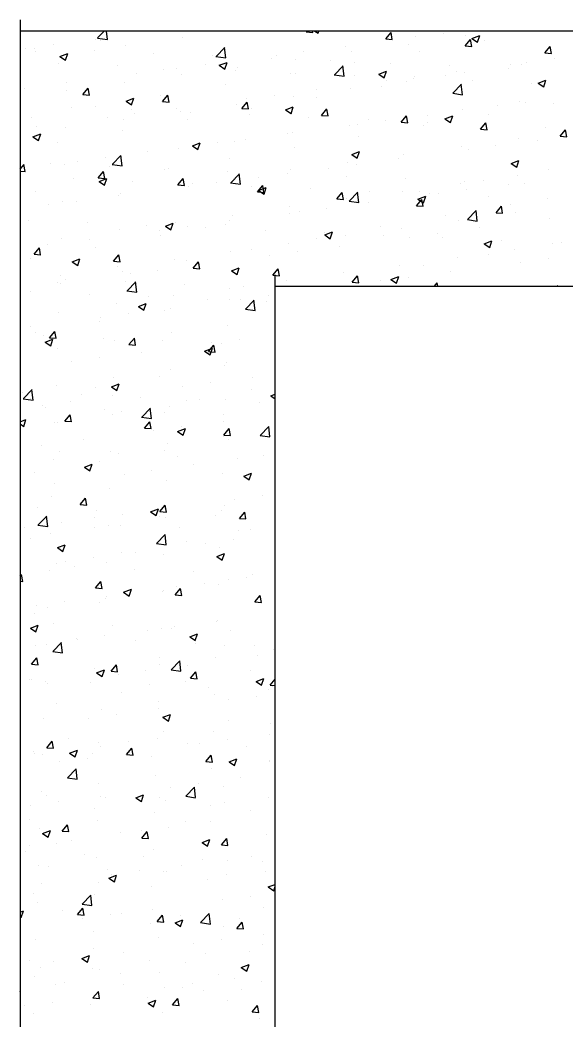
# Model space of a CAD drawing. Header units: millimetres. Extents: x 331487 to 517269, y 198509 to 399936.
# Drawn here: x 414920 to 415413, y 384017 to 384919 of the extents above; entities that cross this region are included whole.
import ezdxf

# ---------------------------------------------------------------- set-up
doc = ezdxf.new("R2010")
doc.units = ezdxf.units.MM
doc.header["$MEASUREMENT"] = 0
doc.layers.add('9th_Column', color=2, linetype='Continuous', lineweight=25)
doc.layers.add('COLUMN', color=6, linetype='Continuous')

msp = doc.modelspace()

# ---------------------------------------------------------------- linework, layer by layer
at = {"layer": '9th_Column'}
for p, q in [((414920.13, 384919.03), (414920.13, 381939.03)), ((419950.13, 384909.03), (414920.13, 384909.03)), ((415150.13, 382169.03), (415150.13, 384689.03)), ((415150.13, 384679.03), (419650.13, 384679.03))]:
    msp.add_line(p, q, dxfattribs=at)
at = {"layer": 'COLUMN', "color": 2, "linetype": 'Continuous'}
for p, q in [((414990.11, 384902.8), (414996.09, 384909.03)), ((414998.92, 384901.33), (414998.02, 384909.03)), ((415178.06, 384908.22), (415178.73, 384909.03)), ((415178.06, 384908.22), (415184.04, 384907.7)), ((415184.03, 384907.69), (415183.79, 384909.03)), ((415185.89, 384909.03), (415188.82, 384907.05)), ((415188.81, 384907.05), (415189.48, 384909.03)), ((414988.05, 384901.76), (414988.05, 384901.76)), ((414990.02, 384902.71), (414998.92, 384901.33)), ((414992.72, 384900.54), (414992.72, 384900.54)), ((415066.82, 384903.14), (415066.82, 384903.14)), ((415249.78, 384901.95), (415254.61, 384907.69)), ((415249.78, 384901.95), (415255.76, 384901.43)), ((415255.76, 384901.42), (415254.6, 384907.69)), ((415277.02, 384903.82), (415277.02, 384903.82)), ((415302.05, 384907.12), (415302.05, 384907.12)), ((415321.51, 384895.67), (415326.33, 384901.42)), ((415321.85, 384904.69), (415321.85, 384904.69)), ((415327.48, 384895.14), (415326.33, 384901.41)), ((415327.56, 384902.4), (415334.56, 384905.08)), ((415327.56, 384902.4), (415332.53, 384899.04)), ((415332.53, 384899.04), (415334.55, 384905.08)), ((415338.51, 384900.94), (415338.51, 384900.94)), ((414925.14, 384893.48), (414925.14, 384893.48)), ((414933.46, 384893.59), (414933.46, 384893.59)), ((414934.4, 384890.53), (414934.4, 384890.53)), ((414950.17, 384896.77), (414950.17, 384896.77)), ((414986.84, 384891.34), (414986.84, 384891.34)), ((415015.48, 384896.1), (415015.48, 384896.1)), ((415096.84, 384886.25), (415104.63, 384894.37)), ((415105.64, 384884.78), (415104.54, 384894.27)), ((415175.99, 384890.52), (415175.99, 384890.52)), ((415213.86, 384895.51), (415213.86, 384895.51)), ((415219.4, 384890.79), (415219.4, 384890.79)), ((415269.91, 384897.19), (415269.91, 384897.19)), ((415280.19, 384890.93), (415280.19, 384890.93)), ((415321.51, 384895.67), (415327.49, 384895.15)), ((415393.24, 384889.4), (415398.06, 384895.14)), ((415399.21, 384888.87), (415398.05, 384895.14)), ((414956.11, 384886.16), (414963.11, 384888.85)), ((414956.11, 384886.16), (414961.08, 384882.81)), ((414961.08, 384882.8), (414963.11, 384888.85)), ((414963.54, 384888.6), (414963.54, 384888.6)), ((415040.23, 384889.08), (415040.23, 384889.08)), ((415093.61, 384886.83), (415093.61, 384886.83)), ((415096.75, 384886.15), (415105.64, 384884.77)), ((415146.99, 384884.57), (415146.99, 384884.57)), ((415150.96, 384887.23), (415150.96, 384887.23)), ((415168.05, 384883.75), (415168.05, 384883.75)), ((415200.37, 384882.32), (415200.37, 384882.32)), ((415393.24, 384889.4), (415399.21, 384888.87)), ((415401.81, 384884.27), (415401.81, 384884.27)), ((414954.55, 384880.16), (414954.55, 384880.16)), ((415007.93, 384877.9), (415007.93, 384877.9)), ((415049.93, 384873.93), (415049.93, 384873.93)), ((415061.31, 384875.65), (415061.31, 384875.65)), ((415087.8, 384878.91), (415087.8, 384878.91)), ((415099.82, 384878.15), (415106.82, 384880.84)), ((415099.82, 384878.15), (415104.8, 384874.8)), ((415104.79, 384874.8), (415106.82, 384880.84)), ((415114.69, 384873.39), (415114.69, 384873.39)), ((415116.11, 384876.25), (415116.11, 384876.25)), ((415203.56, 384869.7), (415211.35, 384877.81)), ((415212.36, 384868.22), (415211.26, 384877.72)), ((415221.87, 384880.92), (415221.87, 384880.92)), ((415243.54, 384870.14), (415250.54, 384872.83)), ((415248.51, 384866.79), (415250.53, 384872.83)), ((415253.76, 384880.06), (415253.76, 384880.06)), ((415307.14, 384877.8), (415307.14, 384877.8)), ((415313.62, 384872.66), (415313.62, 384872.66)), ((415360.52, 384875.55), (415360.52, 384875.55)), ((415362.47, 384878.98), (415362.47, 384878.98)), ((415371.97, 384878.44), (415371.97, 384878.44)), ((415376.77, 384880.98), (415376.77, 384880.98)), ((415024.89, 384870.63), (415024.89, 384870.63)), ((415065.6, 384869.85), (415065.6, 384869.85)), ((415163.55, 384870.91), (415163.55, 384870.91)), ((415168.08, 384871.14), (415168.08, 384871.14)), ((415203.47, 384869.6), (415212.37, 384868.22)), ((415221.46, 384868.88), (415221.46, 384868.88)), ((415243.54, 384870.14), (415248.51, 384866.79)), ((415250.71, 384864.38), (415250.71, 384864.38)), ((415268.69, 384863.9), (415268.69, 384863.9)), ((415274.84, 384866.63), (415274.84, 384866.63)), ((415275.75, 384867.68), (415275.75, 384867.68)), ((415304.15, 384868.97), (415304.15, 384868.97)), ((415320.63, 384871.4), (415320.63, 384871.4)), ((415328.22, 384864.37), (415328.22, 384864.37)), ((415387.25, 384862.14), (415394.25, 384864.82)), ((415392.22, 384858.78), (415394.25, 384864.82)), ((414923.87, 384857.33), (414923.87, 384857.33)), ((414961.74, 384862.32), (414961.74, 384862.32)), ((414962.32, 384855.31), (414962.32, 384855.31)), ((414976.76, 384851.83), (414981.58, 384857.57)), ((414982.73, 384851.3), (414981.57, 384857.57)), ((415014.26, 384862.81), (415014.26, 384862.81)), ((415105.23, 384860.9), (415105.23, 384860.9)), ((415187.56, 384856.07), (415187.56, 384856.07)), ((415218.18, 384857.5), (415218.18, 384857.5)), ((415245.83, 384858.96), (415245.83, 384858.96)), ((415310.28, 384853.14), (415318.07, 384861.26)), ((415319.09, 384851.67), (415317.98, 384861.17)), ((415381.61, 384862.12), (415381.61, 384862.12)), ((415387.25, 384862.14), (415392.22, 384858.78)), ((414976.76, 384851.83), (414982.73, 384851.31)), ((415015.8, 384845.9), (415022.8, 384848.59)), ((415015.8, 384845.9), (415020.77, 384842.54)), ((415020.77, 384842.54), (415022.8, 384848.59)), ((415046.91, 384850.89), (415046.91, 384850.89)), ((415048.48, 384845.55), (415053.3, 384851.3)), ((415048.48, 384845.55), (415054.46, 384845.03)), ((415054.46, 384845.02), (415053.3, 384851.29)), ((415120.21, 384839.28), (415125.03, 384845.02)), ((415124.65, 384847.79), (415124.65, 384847.79)), ((415126.18, 384838.75), (415125.02, 384845.02)), ((415149.68, 384851.08), (415149.68, 384851.08)), ((415166.84, 384850.46), (415166.84, 384850.46)), ((415187.51, 384848.95), (415187.51, 384848.95)), ((415310.2, 384853.05), (415319.09, 384851.67)), ((415370.76, 384845.15), (415370.76, 384845.15)), ((414966.95, 384840.51), (414966.95, 384840.51)), ((414988.59, 384840.88), (414988.59, 384840.88)), ((415020.33, 384838.25), (415020.33, 384838.25)), ((415061.49, 384839.47), (415061.49, 384839.47)), ((415064.39, 384836.56), (415064.39, 384836.56)), ((415073.71, 384836), (415073.71, 384836)), ((415114.9, 384842.96), (415114.9, 384842.96)), ((415120.21, 384839.28), (415126.18, 384838.76)), ((415129.19, 384838.94), (415129.19, 384838.94)), ((415159.51, 384837.89), (415166.52, 384840.58)), ((415159.51, 384837.89), (415164.49, 384834.54)), ((415164.48, 384834.53), (415166.51, 384840.58)), ((415191.93, 384833), (415196.75, 384838.75)), ((415197.91, 384832.47), (415196.75, 384838.74)), ((415319.41, 384838.11), (415319.41, 384838.11)), ((415350.47, 384841.54), (415350.47, 384841.54)), ((415375.5, 384844.83), (415375.5, 384844.83)), ((415400.66, 384843.99), (415400.66, 384843.99)), ((414930.28, 384830.87), (414930.28, 384830.87)), ((414998.59, 384831.19), (414998.59, 384831.19)), ((415013.04, 384829.52), (415013.04, 384829.52)), ((415023.62, 384834.49), (415023.62, 384834.49)), ((415070.87, 384828.93), (415070.87, 384828.93)), ((415127.1, 384833.74), (415127.1, 384833.74)), ((415180.48, 384831.48), (415180.48, 384831.48)), ((415191.93, 384833), (415197.91, 384832.48)), ((415233.86, 384829.23), (415233.86, 384829.23)), ((415249.44, 384828.24), (415249.44, 384828.24)), ((415263.66, 384826.73), (415268.48, 384832.47)), ((415267.47, 384830.61), (415267.47, 384830.61)), ((415269.63, 384826.2), (415268.48, 384832.47)), ((415287.24, 384826.97), (415287.24, 384826.97)), ((415287.31, 384833.22), (415287.31, 384833.22)), ((415303.23, 384829.88), (415310.23, 384832.57)), ((415303.23, 384829.88), (415308.2, 384826.53)), ((415308.2, 384826.53), (415310.22, 384832.57)), ((415342.34, 384833.98), (415342.34, 384833.98)), ((414935.43, 384822.88), (414935.43, 384822.88)), ((414961.1, 384822.02), (414961.1, 384822.02)), ((415012.56, 384818.92), (415012.56, 384818.92)), ((415216.96, 384824.21), (415216.96, 384824.21)), ((415224.4, 384824.94), (415224.4, 384824.94)), ((415263.66, 384826.73), (415269.64, 384826.21)), ((415284.02, 384823.97), (415284.02, 384823.97)), ((415335.39, 384820.45), (415340.21, 384826.2)), ((415335.39, 384820.45), (415341.36, 384819.93)), ((415341.36, 384819.92), (415340.2, 384826.19)), ((415340.63, 384824.72), (415340.63, 384824.72)), ((415394.01, 384822.46), (415394.01, 384822.46)), ((415407.11, 384814.18), (415411.93, 384819.92)), ((415413.09, 384813.65), (415411.93, 384819.92)), ((414931.78, 384813.65), (414938.78, 384816.33)), ((414931.78, 384813.65), (414936.75, 384810.29)), ((414936.75, 384810.29), (414938.78, 384816.33)), ((414954.24, 384808.91), (414954.24, 384808.91)), ((415113.68, 384809.67), (415113.68, 384809.67)), ((415123.38, 384811.64), (415123.38, 384811.64)), ((415161.25, 384816.63), (415161.25, 384816.63)), ((415165.62, 384817.17), (415165.62, 384817.17)), ((415225.7, 384813.96), (415225.7, 384813.96)), ((415369.54, 384811.86), (415369.54, 384811.86)), ((415387.07, 384810.38), (415387.07, 384810.38)), ((415407.11, 384814.18), (415413.09, 384813.66)), ((415035.19, 384800.03), (415035.19, 384800.03)), ((415063.17, 384803.27), (415063.17, 384803.27)), ((415075.49, 384805.64), (415082.49, 384808.33)), ((415075.49, 384805.64), (415080.47, 384802.28)), ((415080.46, 384802.28), (415082.49, 384808.32)), ((415098.34, 384808.34), (415098.34, 384808.34)), ((415167.38, 384803.94), (415167.38, 384803.94)), ((415219.2, 384797.63), (415226.21, 384800.32)), ((415224.17, 384794.27), (415226.2, 384800.32)), ((415318.2, 384804.82), (415318.2, 384804.82)), ((415324.16, 384802.1), (415324.16, 384802.1)), ((415349.19, 384805.39), (415349.19, 384805.39)), ((414972.28, 384791.75), (414972.28, 384791.75)), ((414997.31, 384795.04), (414997.31, 384795.04)), ((415003.37, 384788.84), (415011.16, 384796.95)), ((415012.17, 384787.36), (415011.07, 384796.86)), ((415011.83, 384796.23), (415011.83, 384796.23)), ((415109.07, 384793.93), (415109.07, 384793.93)), ((415215.75, 384790.92), (415215.75, 384790.92)), ((415219.2, 384797.63), (415224.18, 384794.27)), ((415261.01, 384793.78), (415261.01, 384793.78)), ((415266.26, 384797.32), (415266.26, 384797.32)), ((415362.92, 384789.62), (415369.92, 384792.31)), ((415367.89, 384786.26), (415369.91, 384792.31)), ((414920.13, 384784.35), (414923.73, 384788.63)), ((414920.13, 384782.78), (414924.88, 384782.36)), ((414924.88, 384782.36), (414923.72, 384788.62)), ((414947.48, 384789.41), (414947.48, 384789.41)), ((414959.89, 384788.73), (414959.89, 384788.73)), ((414990.63, 384776.61), (414995.45, 384782.36)), ((414996.6, 384776.08), (414995.45, 384782.35)), ((415000.86, 384787.15), (415000.86, 384787.15)), ((415003.28, 384788.74), (415012.17, 384787.36)), ((415050.75, 384783.92), (415050.75, 384783.92)), ((415054.24, 384784.9), (415054.24, 384784.9)), ((415107.62, 384782.64), (415107.62, 384782.64)), ((415164.4, 384783.88), (415164.4, 384783.88)), ((415198.1, 384785.5), (415198.1, 384785.5)), ((415223.13, 384788.8), (415223.13, 384788.8)), ((415362.92, 384789.62), (415367.89, 384786.26)), ((415396.53, 384784.32), (415396.53, 384784.32)), ((414968.56, 384775.97), (414968.56, 384775.97)), ((414990.63, 384776.61), (414996.61, 384776.09)), ((414991.47, 384773.38), (414998.47, 384776.07)), ((414991.47, 384773.38), (414996.44, 384770.03)), ((414992.43, 384773.91), (414992.43, 384773.91)), ((414996.44, 384770.03), (414998.47, 384776.07)), ((415021.94, 384773.72), (415021.94, 384773.72)), ((415062.36, 384770.34), (415067.18, 384776.08)), ((415068.33, 384769.8), (415067.17, 384776.07)), ((415110.09, 384772.28), (415117.88, 384780.4)), ((415112.47, 384776.38), (415112.47, 384776.38)), ((415118.9, 384770.81), (415117.79, 384780.31)), ((415134.94, 384777.19), (415134.94, 384777.19)), ((415161.01, 384780.38), (415161.01, 384780.38)), ((415214.39, 384778.13), (415214.39, 384778.13)), ((415267.77, 384775.87), (415267.77, 384775.87)), ((415321.15, 384773.62), (415321.15, 384773.62)), ((415338.21, 384774.31), (415338.21, 384774.31)), ((415368.32, 384778.57), (415368.32, 384778.57)), ((414934.11, 384763.9), (414934.11, 384763.9)), ((415061.95, 384769.98), (415061.95, 384769.98)), ((415062.36, 384770.34), (415068.33, 384769.81)), ((415072.04, 384768.9), (415072.04, 384768.9)), ((415075.33, 384771.46), (415075.33, 384771.46)), ((415097.07, 384772.2), (415097.07, 384772.2)), ((415110.01, 384772.19), (415118.9, 384770.81)), ((415128.71, 384769.21), (415128.71, 384769.21)), ((415134.08, 384764.06), (415138.9, 384769.81)), ((415134.08, 384764.06), (415140.06, 384763.54)), ((415135.18, 384765.38), (415142.18, 384768.06)), ((415135.18, 384765.38), (415140.16, 384762.02)), ((415140.06, 384763.53), (415138.9, 384769.8)), ((415140.15, 384762.02), (415142.18, 384768.06)), ((415182.09, 384766.95), (415182.09, 384766.95)), ((415216.82, 384755.73), (415224.61, 384763.85)), ((415235.47, 384764.7), (415235.47, 384764.7)), ((415265.04, 384764.03), (415265.04, 384764.03)), ((415279.89, 384764.3), (415279.89, 384764.3)), ((415316.98, 384771.53), (415316.98, 384771.53)), ((415322.89, 384765.95), (415322.89, 384765.95)), ((415360.76, 384770.94), (415360.76, 384770.94)), ((415374.53, 384771.36), (415374.53, 384771.36)), ((414958.67, 384755.44), (414958.67, 384755.44)), ((414971.01, 384755.6), (414971.01, 384755.6)), ((415008.88, 384760.59), (415008.88, 384760.59)), ((415010.61, 384762.94), (415010.61, 384762.94)), ((415205.81, 384757.78), (415210.63, 384763.53)), ((415205.81, 384757.78), (415211.79, 384757.26)), ((415211.78, 384757.25), (415210.63, 384763.52)), ((415214.53, 384757.63), (415214.53, 384757.63)), ((415216.73, 384755.64), (415225.62, 384754.26)), ((415225.62, 384754.26), (415224.52, 384763.76)), ((415277.53, 384751.51), (415282.36, 384757.25)), ((415278.89, 384757.37), (415285.9, 384760.05)), ((415278.9, 384757.37), (415283.87, 384754.01)), ((415283.51, 384750.98), (415282.35, 384757.25)), ((415283.86, 384754.01), (415285.89, 384760.05)), ((415288.85, 384762.44), (415288.85, 384762.44)), ((415297.85, 384762.66), (415297.85, 384762.66)), ((415342.24, 384760.19), (415342.24, 384760.19)), ((415395.62, 384757.93), (415395.62, 384757.93)), ((414945.97, 384752.31), (414945.97, 384752.31)), ((415163.19, 384750.59), (415163.19, 384750.59)), ((415171.79, 384746.06), (415171.79, 384746.06)), ((415196.82, 384749.35), (415196.82, 384749.35)), ((415221.57, 384754.29), (415221.57, 384754.29)), ((415234.7, 384754.34), (415234.7, 384754.34)), ((415277.53, 384751.51), (415283.51, 384750.99)), ((415323.54, 384739.18), (415331.33, 384747.3)), ((415332.35, 384737.71), (415331.24, 384747.21)), ((415349.26, 384745.23), (415354.08, 384750.98)), ((415355.23, 384744.7), (415354.08, 384750.97)), ((415362.17, 384752.35), (415362.17, 384752.35)), ((414927.58, 384738.58), (414927.58, 384738.58)), ((415108.64, 384737.74), (415108.64, 384737.74)), ((415111.25, 384743.09), (415111.25, 384743.09)), ((415163.25, 384744.28), (415163.25, 384744.28)), ((415303.85, 384742.34), (415303.85, 384742.34)), ((415315.77, 384738.24), (415315.77, 384738.24)), ((415323.45, 384739.09), (415332.35, 384737.71)), ((415349.26, 384745.23), (415355.24, 384744.71)), ((415367.11, 384745.28), (415367.11, 384745.28)), ((415397.61, 384739.81), (415397.61, 384739.81)), ((414980.96, 384736.32), (414980.96, 384736.32)), ((415009.4, 384729.65), (415009.4, 384729.65)), ((415034.35, 384734.06), (415034.35, 384734.06)), ((415045.73, 384729.46), (415045.73, 384729.46)), ((415051.16, 384733.12), (415058.16, 384735.81)), ((415051.16, 384733.12), (415056.13, 384729.77)), ((415056.13, 384729.77), (415058.16, 384735.81)), ((415060.74, 384736.69), (415060.74, 384736.69)), ((415070.76, 384732.76), (415070.76, 384732.76)), ((415087.73, 384731.81), (415087.73, 384731.81)), ((415104.94, 384734.27), (415104.94, 384734.27)), ((415141.11, 384729.55), (415141.11, 384729.55)), ((415194.87, 384725.11), (415201.87, 384727.8)), ((415199.84, 384721.76), (415201.87, 384727.8)), ((415245.54, 384732.33), (415245.54, 384732.33)), ((415263.83, 384730.74), (415263.83, 384730.74)), ((415334.45, 384731.5), (415334.45, 384731.5)), ((414957.46, 384722.15), (414957.46, 384722.15)), ((414982.57, 384721.15), (414982.57, 384721.15)), ((415046.62, 384724.26), (415046.62, 384724.26)), ((415187.22, 384722.32), (415187.22, 384722.32)), ((415194.49, 384727.3), (415194.49, 384727.3)), ((415194.87, 384725.11), (415199.85, 384721.76)), ((415213.32, 384724.34), (415213.32, 384724.34)), ((415247.87, 384725.04), (415247.87, 384725.04)), ((415271.55, 384723.21), (415271.55, 384723.21)), ((415296.58, 384726.51), (415296.58, 384726.51)), ((415301.26, 384722.79), (415301.26, 384722.79)), ((415338.59, 384717.11), (415345.59, 384719.79)), ((415343.55, 384713.75), (415345.58, 384719.79)), ((415354.64, 384720.53), (415354.64, 384720.53)), ((414932.78, 384707.67), (414937.6, 384713.41)), ((414938.75, 384707.14), (414937.6, 384713.4)), ((414944.7, 384716.16), (414944.7, 384716.16)), ((414988.3, 384714.25), (414988.3, 384714.25)), ((415110.03, 384709.8), (415110.03, 384709.8)), ((415128.9, 384712.31), (415128.9, 384712.31)), ((415161.97, 384717.3), (415161.97, 384717.3)), ((415170.52, 384709.91), (415170.52, 384709.91)), ((415208.39, 384714.9), (415208.39, 384714.9)), ((415338.59, 384717.11), (415343.56, 384713.75)), ((415365.89, 384711.99), (415365.89, 384711.99)), ((415400.36, 384717.36), (415400.36, 384717.36)), ((415408.02, 384718.28), (415408.02, 384718.28)), ((414929.98, 384704.24), (414929.98, 384704.24)), ((414932.78, 384707.67), (414938.76, 384707.14)), ((414967.14, 384700.87), (414974.14, 384703.56)), ((414967.14, 384700.87), (414972.11, 384697.51)), ((414972.11, 384697.51), (414974.13, 384703.56)), ((415004.51, 384701.39), (415009.33, 384707.14)), ((415004.51, 384701.39), (415010.48, 384700.87)), ((415010.48, 384700.86), (415009.32, 384707.13)), ((415059.52, 384703.4), (415059.52, 384703.4)), ((415070.58, 384702.3), (415070.58, 384702.3)), ((415076.23, 384695.12), (415081.05, 384700.86)), ((415082.21, 384694.59), (415081.05, 384700.85)), ((415145.48, 384706.62), (415145.48, 384706.62)), ((415314.55, 384704.95), (415314.55, 384704.95)), ((415342.04, 384707.35), (415342.04, 384707.35)), ((415396.34, 384703.67), (415396.34, 384703.67)), ((415008.18, 384696.36), (415008.18, 384696.36)), ((415012.26, 384692.29), (415012.26, 384692.29)), ((415044.46, 384693.32), (415044.46, 384693.32)), ((415076.23, 384695.12), (415082.21, 384694.59)), ((415082.33, 384698.3), (415082.33, 384698.3)), ((415110.85, 384692.86), (415117.85, 384695.55)), ((415110.85, 384692.86), (415115.82, 384689.51)), ((415115.82, 384689.5), (415117.85, 384695.55)), ((415147.96, 384688.84), (415152.78, 384694.59)), ((415153.93, 384688.31), (415152.78, 384694.58)), ((415262.61, 384697.45), (415262.61, 384697.45)), ((415283.73, 384697.34), (415283.73, 384697.34)), ((415308.15, 384692.05), (415308.15, 384692.05)), ((415371.3, 384700.37), (415371.3, 384700.37)), ((414956.24, 384688.86), (414956.24, 384688.86)), ((414961.49, 384685.22), (414961.49, 384685.22)), ((415014.87, 384682.97), (415014.87, 384682.97)), ((415016.63, 384674.87), (415024.42, 384682.99)), ((415019.42, 384690.02), (415019.42, 384690.02)), ((415025.43, 384673.4), (415024.33, 384682.9)), ((415147.96, 384688.84), (415153.93, 384688.32)), ((415160.76, 384684.01), (415160.76, 384684.01)), ((415212.1, 384691.05), (415212.1, 384691.05)), ((415219.68, 384682.57), (415224.5, 384688.31)), ((415225.66, 384682.04), (415224.5, 384688.3)), ((415225.41, 384687.33), (415225.41, 384687.33)), ((415245.24, 384683.77), (415245.24, 384683.77)), ((415254.56, 384684.85), (415261.57, 384687.54)), ((415254.56, 384684.85), (415259.54, 384681.5)), ((415259.53, 384681.5), (415261.56, 384687.54)), ((415270.27, 384687.07), (415270.27, 384687.07)), ((414929.19, 384674.04), (414929.19, 384674.04)), ((414953.94, 384682.28), (414953.94, 384682.28)), ((414956.27, 384681.71), (414956.27, 384681.71)), ((415016.54, 384674.78), (415025.43, 384673.4)), ((415068.25, 384680.71), (415068.25, 384680.71)), ((415108.82, 384676.51), (415108.82, 384676.51)), ((415121.64, 384678.45), (415121.64, 384678.45)), ((415219.68, 384682.57), (415225.66, 384682.04)), ((415293.71, 384679.03), (415296.23, 384682.04)), ((415296.78, 384679.03), (415296.23, 384682.03)), ((415403.97, 384679.03), (415405.28, 384679.53)), ((415405.1, 384679.03), (415405.27, 384679.53)), ((414982.57, 384671.79), (414982.57, 384671.79)), ((415035.96, 384669.53), (415035.96, 384669.53)), ((415058.31, 384670.11), (415058.31, 384670.11)), ((415089.34, 384667.28), (415089.34, 384667.28)), ((415108.77, 384667.3), (415108.77, 384667.3)), ((415119.18, 384667.18), (415119.18, 384667.18)), ((415123.35, 384658.32), (415131.14, 384666.44)), ((415132.16, 384656.85), (415131.05, 384666.35)), ((415142.72, 384665.02), (415142.72, 384665.02)), ((415144.21, 384670.47), (415144.21, 384670.47)), ((414955.02, 384655.57), (414955.02, 384655.57)), ((415006.96, 384663.07), (415006.96, 384663.07)), ((415026.83, 384660.61), (415033.83, 384663.3)), ((415026.83, 384660.61), (415031.8, 384657.25)), ((415031.8, 384657.25), (415033.83, 384663.29)), ((415050.45, 384657.29), (415050.45, 384657.29)), ((415056.02, 384658.86), (415056.02, 384658.86)), ((415123.26, 384658.23), (415132.16, 384656.85)), ((414992.13, 384647.28), (414992.13, 384647.28)), ((414993.11, 384650.58), (414993.11, 384650.58)), ((415018.15, 384653.88), (415018.15, 384653.88)), ((414929.96, 384642.27), (414929.96, 384642.27)), ((414946.65, 384632.45), (414951.48, 384638.19)), ((414952.63, 384631.92), (414951.47, 384638.18)), ((415107.6, 384643.22), (415107.6, 384643.22)), ((414933.81, 384637.27), (414933.81, 384637.27)), ((414941.59, 384634.39), (414941.59, 384634.39)), ((414942.81, 384628.35), (414949.81, 384631.04)), ((414946.65, 384632.45), (414952.63, 384631.92)), ((414947.78, 384625), (414949.8, 384631.04)), ((414994.98, 384632.13), (414994.98, 384632.13)), ((415005.75, 384629.78), (415005.75, 384629.78)), ((415018.38, 384626.17), (415023.2, 384631.92)), ((415024.35, 384625.64), (415023.2, 384631.91)), ((415048.36, 384629.88), (415048.36, 384629.88)), ((415057.09, 384636.82), (415057.09, 384636.82)), ((415117.9, 384631.03), (415117.9, 384631.03)), ((414942.81, 384628.35), (414947.78, 384625)), ((414953.81, 384622.28), (414953.81, 384622.28)), ((415018.38, 384626.17), (415024.36, 384625.65)), ((415086.52, 384620.35), (415093.52, 384623.03)), ((415086.52, 384620.35), (415091.49, 384616.99)), ((415090.11, 384619.9), (415094.93, 384625.64)), ((415090.11, 384619.9), (415096.08, 384619.37)), ((415091.49, 384616.99), (415093.52, 384623.03)), ((415092.87, 384627.74), (415092.87, 384627.74)), ((415096.08, 384619.37), (415094.92, 384625.63)), ((415101.74, 384627.62), (415101.74, 384627.62)), ((414966.81, 384611.14), (414966.81, 384611.14)), ((414991.84, 384614.43), (414991.84, 384614.43)), ((415029.72, 384619.42), (415029.72, 384619.42)), ((415055.87, 384603.53), (415055.87, 384603.53)), ((415104.64, 384607.64), (415104.64, 384607.64)), ((415106.39, 384609.93), (415106.39, 384609.93)), ((415004.53, 384596.49), (415004.53, 384596.49)), ((415046.32, 384597.63), (415046.32, 384597.63)), ((415129.47, 384596.58), (415129.47, 384596.58)), ((414923.16, 384577.46), (414930.95, 384585.58)), ((414931.97, 384575.99), (414930.86, 384585.49)), ((414952.59, 384588.99), (414952.59, 384588.99)), ((414988, 384587.62), (414988, 384587.62)), ((415002.5, 384588.09), (415009.5, 384590.78)), ((415002.5, 384588.09), (415007.47, 384584.74)), ((415007.47, 384584.74), (415009.49, 384590.78)), ((415066.56, 384588.29), (415066.56, 384588.29)), ((415091.6, 384591.59), (415091.6, 384591.59)), ((415128.6, 384585.68), (415128.6, 384585.68)), ((414922.12, 384583.29), (414922.12, 384583.29)), ((414923.07, 384577.37), (414931.97, 384575.99)), ((414929.69, 384577.61), (414929.69, 384577.61)), ((414965.53, 384574.99), (414965.53, 384574.99)), ((414975.5, 384581.03), (414975.5, 384581.03)), ((415003.41, 384579.98), (415003.41, 384579.98)), ((415028.89, 384578.78), (415028.89, 384578.78)), ((415070.28, 384575.67), (415070.28, 384575.67)), ((415082.27, 384576.52), (415082.27, 384576.52)), ((415105.17, 384576.65), (415105.17, 384576.65)), ((415146.21, 384580.08), (415150.13, 384581.59)), ((415146.21, 384580.08), (415150.13, 384577.44)), ((414940.5, 384571.7), (414940.5, 384571.7)), ((414943.21, 384569.86), (414943.21, 384569.86)), ((414996.59, 384567.6), (414996.59, 384567.6)), ((415011.97, 384565.66), (415011.97, 384565.66)), ((415029.89, 384560.91), (415037.67, 384569.03)), ((415038.69, 384559.44), (415037.58, 384568.93)), ((415049.97, 384565.35), (415049.97, 384565.35)), ((415054.66, 384570.24), (415054.66, 384570.24)), ((415135.65, 384574.27), (415135.65, 384574.27)), ((414920.13, 384556.48), (414925.48, 384558.53)), ((414923.44, 384552.48), (414925.47, 384558.53)), ((414960.53, 384557.23), (414965.35, 384562.97)), ((414960.53, 384557.23), (414966.51, 384556.71)), ((414966.5, 384556.7), (414965.35, 384562.97)), ((415003.32, 384563.2), (415003.32, 384563.2)), ((415029.8, 384560.81), (415038.69, 384559.44)), ((415032.26, 384550.95), (415037.08, 384556.7)), ((415038.23, 384550.42), (415037.07, 384556.69)), ((415103.16, 384557.14), (415103.16, 384557.14)), ((415103.35, 384563.09), (415103.35, 384563.09)), ((414920.13, 384554.72), (414923.45, 384552.48)), ((414951.38, 384555.71), (414951.38, 384555.71)), ((414953.65, 384555.65), (414953.65, 384555.65)), ((415032.26, 384550.95), (415038.23, 384550.43)), ((415040.26, 384548.85), (415040.26, 384548.85)), ((415062.19, 384547.83), (415069.19, 384550.52)), ((415062.19, 384547.83), (415067.16, 384544.48)), ((415065.29, 384552.15), (415065.29, 384552.15)), ((415067.16, 384544.47), (415069.18, 384550.52)), ((415103.98, 384544.68), (415108.8, 384550.42)), ((415109.96, 384544.15), (415108.8, 384550.42)), ((415136.61, 384544.36), (415144.4, 384552.47)), ((415145.41, 384542.89), (415144.31, 384552.38)), ((414977.1, 384540.54), (414977.1, 384540.54)), ((415103.95, 384543.36), (415103.95, 384543.36)), ((415103.98, 384544.68), (415109.96, 384544.15)), ((415108.48, 384540.68), (415108.48, 384540.68)), ((415136.52, 384544.26), (415145.41, 384542.88)), ((414939.23, 384535.55), (414939.23, 384535.55)), ((414955.61, 384530.2), (414955.61, 384530.2)), ((415002.1, 384529.91), (415002.1, 384529.91)), ((415050.16, 384530.67), (415050.16, 384530.67)), ((415053.44, 384536.95), (415053.44, 384536.95)), ((414950.16, 384522.42), (414950.16, 384522.42)), ((414991.84, 384520.65), (414991.84, 384520.65)), ((415008.99, 384527.95), (415008.99, 384527.95)), ((415062.37, 384525.69), (415062.37, 384525.69)), ((415115.75, 384523.44), (415115.75, 384523.44)), ((415140.01, 384526.01), (415140.01, 384526.01)), ((414978.17, 384515.58), (414985.17, 384518.27)), ((414978.17, 384515.58), (414983.14, 384512.22)), ((414983.13, 384512.22), (414985.16, 384518.26)), ((415038.98, 384512.71), (415038.98, 384512.71)), ((415076.86, 384517.69), (415076.86, 384517.69)), ((414933.52, 384510.64), (414933.52, 384510.64)), ((415013.95, 384509.41), (415013.95, 384509.41)), ((415052.23, 384503.66), (415052.23, 384503.66)), ((415102.74, 384510.07), (415102.74, 384510.07)), ((415121.88, 384507.57), (415128.88, 384510.26)), ((415121.88, 384507.57), (415126.85, 384504.21)), ((415126.85, 384504.21), (415128.87, 384510.26)), ((414950.79, 384501.1), (414950.79, 384501.1)), ((415000.88, 384496.62), (415000.88, 384496.62)), ((414948.94, 384489.13), (414948.94, 384489.13)), ((414974.4, 384482.01), (414979.23, 384487.75)), ((414980.38, 384481.48), (414979.22, 384487.75)), ((415113.7, 384486.57), (415113.7, 384486.57)), ((415138.74, 384489.86), (415138.74, 384489.86)), ((414936.13, 384479.1), (414936.13, 384479.1)), ((414974.41, 384482.01), (414980.38, 384481.49)), ((414989.52, 384476.85), (414989.52, 384476.85)), ((415037.86, 384475.32), (415044.86, 384478)), ((415037.86, 384475.32), (415042.83, 384471.96)), ((415042.83, 384471.96), (415044.85, 384478)), ((415046.13, 384475.73), (415050.95, 384481.48)), ((415046.13, 384475.73), (415052.11, 384475.21)), ((415050.55, 384478.25), (415050.55, 384478.25)), ((415052.1, 384475.2), (415050.95, 384481.47)), ((415101.52, 384476.78), (415101.52, 384476.78)), ((415104.35, 384481.01), (415104.35, 384481.01)), ((415117.86, 384469.46), (415122.68, 384475.2)), ((415123.83, 384468.93), (415122.67, 384475.2)), ((414936.42, 384463.5), (414944.21, 384471.61)), ((414945.22, 384462.03), (414944.12, 384471.52)), ((414987.64, 384469.97), (414987.64, 384469.97)), ((415012.68, 384473.27), (415012.68, 384473.27)), ((415042.9, 384474.59), (415042.9, 384474.59)), ((415046.03, 384471), (415046.03, 384471)), ((415051.01, 384470.38), (415051.01, 384470.38)), ((415096.28, 384472.34), (415096.28, 384472.34)), ((415117.86, 384469.46), (415123.83, 384468.94)), ((415149.66, 384470.08), (415149.66, 384470.08)), ((414924.49, 384461.66), (414924.49, 384461.66)), ((414936.33, 384463.4), (414945.22, 384462.02)), ((414957.22, 384465.67), (414957.22, 384465.67)), ((414987.71, 384460.99), (414987.71, 384460.99)), ((414999.67, 384463.33), (414999.67, 384463.33)), ((415010.6, 384463.42), (415010.6, 384463.42)), ((415063.98, 384461.16), (415063.98, 384461.16)), ((415117.37, 384458.91), (415117.37, 384458.91)), ((415128.31, 384459.05), (415128.31, 384459.05)), ((414929.39, 384450.98), (414929.39, 384450.98)), ((414947.73, 384455.84), (414947.73, 384455.84)), ((415043.14, 384446.94), (415050.93, 384455.06)), ((415051.95, 384445.47), (415050.84, 384454.97)), ((415069.99, 384449.04), (415069.99, 384449.04)), ((415112.43, 384450.42), (415112.43, 384450.42)), ((414953.83, 384443.06), (414960.84, 384445.75)), ((414953.83, 384443.06), (414958.81, 384439.71)), ((414958.8, 384439.71), (414960.83, 384445.75)), ((415043.05, 384446.85), (415051.95, 384445.47)), ((415087.4, 384447.13), (415087.4, 384447.13)), ((415100.31, 384443.49), (415100.31, 384443.49)), ((414961.34, 384430.53), (414961.34, 384430.53)), ((414986.37, 384433.83), (414986.37, 384433.83)), ((414998.45, 384430.05), (414998.45, 384430.05)), ((415011.67, 384439.03), (415011.67, 384439.03)), ((415024.24, 384438.81), (415024.24, 384438.81)), ((415049.79, 384437.09), (415049.79, 384437.09)), ((415097.55, 384435.05), (415104.55, 384437.74)), ((415097.55, 384435.05), (415102.52, 384431.7)), ((415102.52, 384431.7), (415104.54, 384437.74)), ((415149.78, 384430.3), (415150.13, 384430.24)), ((415149.87, 384430.39), (415150.13, 384430.67)), ((414946.51, 384422.55), (414946.51, 384422.55)), ((414953.35, 384429.02), (414953.35, 384429.02)), ((414969.62, 384426.02), (414969.62, 384426.02)), ((415023, 384423.76), (415023, 384423.76)), ((415076.39, 384421.51), (415076.39, 384421.51)), ((414920.13, 384417.33), (414921.37, 384418.81)), ((414920.13, 384412.75), (414922.53, 384412.54)), ((414922.53, 384412.53), (414921.37, 384418.8)), ((414988.28, 384406.79), (414993.1, 384412.53)), ((414994.25, 384406.26), (414993.1, 384412.53)), ((415108.18, 384414.05), (415108.18, 384414.05)), ((415124, 384415.97), (415124, 384415.97)), ((415129.77, 384419.25), (415129.77, 384419.25)), ((414988.28, 384406.79), (414994.26, 384406.27)), ((415013.52, 384402.8), (415020.53, 384405.49)), ((415018.49, 384399.44), (415020.52, 384405.49)), ((415048.58, 384403.8), (415048.58, 384403.8)), ((415049.86, 384404.04), (415049.86, 384404.04)), ((415060.01, 384400.51), (415064.83, 384406.26)), ((415061.09, 384407.68), (415061.09, 384407.68)), ((415065.98, 384399.98), (415064.82, 384406.25)), ((415086.12, 384410.98), (415086.12, 384410.98)), ((415099.09, 384410.2), (415099.09, 384410.2)), ((414960.06, 384394.38), (414960.06, 384394.38)), ((414991.54, 384394.03), (414991.54, 384394.03)), ((414997.24, 384396.76), (414997.24, 384396.76)), ((414997.94, 384399.37), (414997.94, 384399.37)), ((415013.52, 384402.8), (415018.5, 384399.45)), ((415060.01, 384400.51), (415065.98, 384399.99)), ((415131.73, 384394.24), (415136.55, 384399.98)), ((415131.73, 384394.24), (415137.71, 384393.72)), ((415137.71, 384393.71), (415136.55, 384399.98)), ((414935.03, 384391.09), (414935.03, 384391.09)), ((414945.3, 384389.26), (414945.3, 384389.26)), ((414933.22, 384384.02), (414933.22, 384384.02)), ((415097.69, 384376.53), (415097.69, 384376.53)), ((415097.87, 384376.91), (415097.87, 384376.91)), ((415149.81, 384384.41), (415149.81, 384384.41)), ((414929.5, 384370.55), (414936.5, 384373.24)), ((414929.5, 384370.55), (414934.48, 384367.19)), ((414934.47, 384367.19), (414936.5, 384373.23)), ((414950.15, 384374.92), (414950.15, 384374.92)), ((415003.53, 384372.66), (415003.53, 384372.66)), ((415034.78, 384368.24), (415034.78, 384368.24)), ((415047.36, 384370.51), (415047.36, 384370.51)), ((415056.91, 384370.41), (415056.91, 384370.41)), ((415059.82, 384371.54), (415059.82, 384371.54)), ((415110.3, 384368.15), (415110.3, 384368.15)), ((414971.23, 384361.49), (414971.23, 384361.49)), ((414971.63, 384359.93), (414971.63, 384359.93)), ((414996.02, 384363.47), (414996.02, 384363.47)), ((415024.62, 384359.23), (415024.62, 384359.23)), ((415073.21, 384362.54), (415080.22, 384365.23)), ((415073.22, 384362.54), (415078.19, 384359.18)), ((415078.18, 384359.18), (415080.21, 384365.23)), ((414933.76, 384354.94), (414933.76, 384354.94)), ((414944.08, 384355.97), (414944.08, 384355.97)), ((414949.59, 384349.44), (414958.48, 384348.06)), ((414949.68, 384349.53), (414957.47, 384357.65)), ((414958.48, 384348.06), (414957.38, 384357.56)), ((415078, 384356.97), (415078, 384356.97)), ((415104.05, 384354.38), (415104.05, 384354.38)), ((415131.38, 384354.72), (415131.38, 384354.72)), ((415148.6, 384351.12), (415148.6, 384351.12)), ((414930.43, 384337.85), (414935.25, 384343.59)), ((414936.4, 384337.32), (414935.25, 384343.58)), ((415045.73, 384344.37), (415045.73, 384344.37)), ((415056.4, 384332.98), (415064.19, 384341.1)), ((415065.21, 384331.51), (415064.1, 384341.01)), ((415096.66, 384343.62), (415096.66, 384343.62)), ((415134.54, 384345.4), (415134.54, 384345.4)), ((414930.43, 384337.85), (414936.41, 384337.32)), ((414987.41, 384334.36), (414987.41, 384334.36)), ((414989.19, 384330.29), (414996.19, 384332.97)), ((414994.16, 384326.93), (414996.19, 384332.97)), ((415002.16, 384331.57), (415006.98, 384337.32)), ((415002.16, 384331.57), (415008.13, 384331.05)), ((415008.13, 384331.04), (415006.97, 384337.31)), ((415033.51, 384332.1), (415033.51, 384332.1)), ((415046.15, 384337.22), (415046.15, 384337.22)), ((415056.31, 384332.89), (415065.21, 384331.51)), ((415071.38, 384337.08), (415071.38, 384337.08)), ((415073.88, 384325.3), (415078.7, 384331.04)), ((415079.86, 384324.76), (415078.7, 384331.03)), ((415128.01, 384332.42), (415128.01, 384332.42)), ((414929.1, 384324.35), (414929.1, 384324.35)), ((414930.25, 384324.09), (414930.25, 384324.09)), ((414942.86, 384322.68), (414942.86, 384322.68)), ((414983.64, 384321.83), (414983.64, 384321.83)), ((414989.19, 384330.29), (414994.17, 384326.93)), ((414994.8, 384330.18), (414994.8, 384330.18)), ((415008.48, 384328.8), (415008.48, 384328.8)), ((415069.69, 384322.41), (415069.69, 384322.41)), ((415073.88, 384325.3), (415079.86, 384324.77)), ((415132.91, 384322.28), (415139.91, 384324.96)), ((415132.91, 384322.28), (415137.88, 384318.92)), ((415137.88, 384318.92), (415139.9, 384324.96)), ((415145.61, 384319.02), (415150.13, 384324.41)), ((414945.32, 384320.49), (414945.32, 384320.49)), ((415037.02, 384319.58), (415037.02, 384319.58)), ((415090.4, 384317.32), (415090.4, 384317.32)), ((415143.78, 384315.07), (415143.78, 384315.07)), ((415145.61, 384319.02), (415150.13, 384318.62)), ((415147.38, 384317.83), (415147.38, 384317.83)), ((415011.38, 384312.4), (415011.38, 384312.4)), ((415044.93, 384303.93), (415044.93, 384303.93)), ((415095.44, 384310.33), (415095.44, 384310.33)), ((415108.23, 384305.96), (415108.23, 384305.96)), ((415133.27, 384309.25), (415133.27, 384309.25)), ((414953.06, 384302.39), (414953.06, 384302.39)), ((414993.59, 384296.89), (414993.59, 384296.89)), ((415045.08, 384297.64), (415045.08, 384297.64)), ((414941.65, 384289.39), (414941.65, 384289.39)), ((414982.17, 384289.36), (414982.17, 384289.36)), ((415007.2, 384292.66), (415007.2, 384292.66)), ((415048.88, 384290.02), (415055.89, 384292.71)), ((415048.88, 384290.02), (415053.86, 384286.67)), ((415053.85, 384286.67), (415055.88, 384292.71)), ((415107.89, 384287.42), (415107.89, 384287.42)), ((415049.57, 384277.41), (415049.57, 384277.41)), ((415094.23, 384277.04), (415094.23, 384277.04)), ((415146.16, 384284.54), (415146.16, 384284.54)), ((414944.3, 384262.63), (414949.13, 384268.37)), ((414950.28, 384262.1), (414949.12, 384268.36)), ((414964.16, 384270.73), (414964.16, 384270.73)), ((415017.54, 384268.48), (415017.54, 384268.48)), ((415043.72, 384270.64), (415043.72, 384270.64)), ((415106.96, 384269.81), (415106.96, 384269.81)), ((415144.83, 384274.8), (415144.83, 384274.8)), ((414931.86, 384259.56), (414931.86, 384259.56)), ((414944.3, 384262.63), (414950.28, 384262.1)), ((414964.86, 384257.77), (414971.86, 384260.46)), ((414969.83, 384254.41), (414971.86, 384260.46)), ((414991.25, 384267.4), (414991.25, 384267.4)), ((414992.37, 384263.6), (414992.37, 384263.6)), ((415016.03, 384256.35), (415020.85, 384262.1)), ((415022, 384255.82), (415020.85, 384262.09)), ((415070.93, 384266.22), (415070.93, 384266.22)), ((415081.93, 384266.52), (415081.93, 384266.52)), ((415124.31, 384263.97), (415124.31, 384263.97)), ((414932.93, 384257.39), (414932.93, 384257.39)), ((414940.43, 384256.1), (414940.43, 384256.1)), ((414955.86, 384249.92), (414955.86, 384249.92)), ((414964.86, 384257.77), (414969.84, 384254.42)), ((414980.9, 384253.22), (414980.9, 384253.22)), ((414985.25, 384257.3), (414985.25, 384257.3)), ((415016.03, 384256.35), (415022.01, 384255.83)), ((415018.77, 384258.2), (415018.77, 384258.2)), ((415038.63, 384255.04), (415038.63, 384255.04)), ((415087.76, 384250.08), (415092.58, 384255.82)), ((415087.76, 384250.08), (415093.73, 384249.55)), ((415092.01, 384252.79), (415092.01, 384252.79)), ((415093.73, 384249.55), (415092.57, 384255.81)), ((415108.57, 384249.76), (415115.58, 384252.45)), ((415108.57, 384249.76), (415113.55, 384246.41)), ((415113.54, 384246.41), (415115.57, 384252.45)), ((415144.95, 384251.25), (415144.95, 384251.25)), ((415145.39, 384250.53), (415145.39, 384250.53)), ((414962.94, 384235.57), (414970.72, 384243.69)), ((414971.74, 384234.1), (414970.63, 384243.59)), ((415093.01, 384243.75), (415093.01, 384243.75)), ((414962.85, 384235.48), (414971.74, 384234.1)), ((415042.5, 384237.35), (415042.5, 384237.35)), ((415118.53, 384235.36), (415118.53, 384235.36)), ((414939.22, 384222.81), (414939.22, 384222.81)), ((414991.16, 384230.31), (414991.16, 384230.31)), ((415055.62, 384227.08), (415055.62, 384227.08)), ((415069.66, 384219.02), (415077.45, 384227.13)), ((415078.46, 384217.55), (415077.36, 384227.04)), ((415080.65, 384230.37), (415080.65, 384230.37)), ((415103.76, 384227.75), (415103.76, 384227.75)), ((414944.27, 384219.9), (414944.27, 384219.9)), ((414954.59, 384213.77), (414954.59, 384213.77)), ((414992.46, 384218.76), (414992.46, 384218.76)), ((414997.65, 384217.65), (414997.65, 384217.65)), ((415024.55, 384217.51), (415031.55, 384220.2)), ((415024.55, 384217.51), (415029.53, 384214.15)), ((415029.52, 384214.15), (415031.55, 384220.2)), ((415045.44, 384217.74), (415045.44, 384217.74)), ((415051.03, 384215.39), (415051.03, 384215.39)), ((415069.57, 384218.92), (415078.46, 384217.54)), ((415143.73, 384217.96), (415143.73, 384217.96)), ((414929.56, 384210.48), (414929.56, 384210.48)), ((414987.12, 384207.73), (414987.12, 384207.73)), ((415091.79, 384210.46), (415091.79, 384210.46)), ((415104.41, 384213.14), (415104.41, 384213.14)), ((415127.72, 384205.79), (415127.72, 384205.79)), ((414928.8, 384197.72), (414928.8, 384197.72)), ((414989.94, 384197.02), (414989.94, 384197.02)), ((415041.28, 384204.06), (415041.28, 384204.06)), ((415069.4, 384195.78), (415069.4, 384195.78)), ((415092.22, 384195.92), (415092.22, 384195.92)), ((414938, 384189.52), (414938, 384189.52)), ((414940.53, 384185.26), (414947.53, 384187.94)), ((414945.5, 384181.9), (414947.53, 384187.94)), ((414958.18, 384187.41), (414963, 384193.15)), ((414958.18, 384187.41), (414964.16, 384186.88)), ((414964.15, 384186.88), (414963, 384193.14)), ((415029.31, 384187.63), (415029.31, 384187.63)), ((415029.91, 384181.13), (415034.73, 384186.88)), ((415035.88, 384180.6), (415034.72, 384186.87)), ((415054.35, 384190.93), (415054.35, 384190.93)), ((414940.53, 384185.26), (414945.5, 384181.9)), ((414966.16, 384179.32), (414966.16, 384179.32)), ((415011.08, 384185.77), (415011.08, 384185.77)), ((415029.91, 384181.13), (415035.88, 384180.61)), ((415084.24, 384177.25), (415091.24, 384179.93)), ((415089.21, 384173.89), (415091.24, 384179.93)), ((415101.63, 384174.86), (415106.45, 384180.6)), ((415107.61, 384174.33), (415106.45, 384180.59)), ((415142.52, 384184.67), (415142.52, 384184.67)), ((414924.79, 384168.8), (414924.79, 384168.8)), ((414928.28, 384174.33), (414928.28, 384174.33)), ((414952.76, 384175.76), (414952.76, 384175.76)), ((415040.07, 384170.77), (415040.07, 384170.77)), ((415084.24, 384177.25), (415089.22, 384173.89)), ((415090.58, 384177.17), (415090.58, 384177.17)), ((415101.63, 384174.86), (415107.61, 384174.33)), ((414978.18, 384166.55), (414978.18, 384166.55)), ((414988.72, 384163.73), (414988.72, 384163.73)), ((415031.56, 384164.29), (415031.56, 384164.29)), ((415084.94, 384162.04), (415084.94, 384162.04)), ((415107.59, 384160.79), (415107.59, 384160.79)), ((415129.07, 384164.79), (415129.07, 384164.79)), ((415138.32, 384159.78), (415138.32, 384159.78)), ((414936.78, 384156.23), (414936.78, 384156.23)), ((414945.88, 384155.37), (414945.88, 384155.37)), ((414999.26, 384153.11), (414999.26, 384153.11)), ((415028.04, 384151.49), (415028.04, 384151.49)), ((415049.27, 384150.78), (415049.27, 384150.78)), ((415052.64, 384150.86), (415052.64, 384150.86)), ((415065.91, 384156.47), (415065.91, 384156.47)), ((415141.3, 384151.38), (415141.3, 384151.38)), ((415000.22, 384144.99), (415007.22, 384147.68)), ((415000.22, 384144.99), (415005.19, 384141.64)), ((415003, 384148.19), (415003, 384148.19)), ((415005.19, 384141.64), (415007.22, 384147.68)), ((415089.36, 384143.88), (415089.36, 384143.88)), ((415106.02, 384148.6), (415106.02, 384148.6)), ((414939.85, 384139.88), (414939.85, 384139.88)), ((414990.95, 384140.77), (414990.95, 384140.77)), ((415038.85, 384137.48), (415038.85, 384137.48)), ((415143.93, 384136.99), (415150.13, 384139.36)), ((415143.93, 384136.99), (415148.91, 384133.63)), ((415148.9, 384133.63), (415150.13, 384137.29)), ((414932.63, 384130.76), (414932.63, 384130.76)), ((414976.19, 384121.6), (414983.98, 384129.72)), ((414985, 384120.13), (414983.89, 384129.63)), ((414987.51, 384130.44), (414987.51, 384130.44)), ((415102.76, 384125.35), (415102.76, 384125.35)), ((415127.79, 384128.64), (415127.79, 384128.64)), ((414920.13, 384114.25), (414923.2, 384115.43)), ((414921.17, 384109.38), (414923.2, 384115.43)), ((414935.57, 384122.94), (414935.57, 384122.94)), ((414958.28, 384115.72), (414958.28, 384115.72)), ((414972.05, 384112.19), (414976.88, 384117.93)), ((414976.1, 384121.51), (414985, 384120.13)), ((414978.03, 384111.66), (414976.87, 384117.93)), ((415039.6, 384117.03), (415039.6, 384117.03)), ((415140.08, 384118.09), (415140.08, 384118.09)), ((414920.13, 384110.09), (414921.17, 384109.39)), ((414972.05, 384112.19), (414978.03, 384111.67)), ((414976.7, 384108.75), (414976.7, 384108.75)), ((415001.73, 384112.05), (415001.73, 384112.05)), ((415011.66, 384113.46), (415011.66, 384113.46)), ((415043.78, 384105.91), (415048.6, 384111.66)), ((415043.78, 384105.91), (415049.76, 384105.39)), ((415049.75, 384105.38), (415048.6, 384111.65)), ((415059.91, 384104.73), (415066.91, 384107.42)), ((415064.88, 384101.38), (415066.91, 384107.42)), ((415065.04, 384111.2), (415065.04, 384111.2)), ((415082.92, 384105.05), (415090.71, 384113.17)), ((415088.15, 384110.59), (415088.15, 384110.59)), ((415091.72, 384103.58), (415090.62, 384113.08)), ((415115.51, 384099.64), (415120.33, 384105.38)), ((415118.43, 384108.95), (415118.43, 384108.95)), ((415121.48, 384099.11), (415120.32, 384105.38)), ((414986.29, 384097.15), (414986.29, 384097.15)), ((415037.64, 384104.19), (415037.64, 384104.19)), ((415059.91, 384104.73), (415064.89, 384101.38)), ((415082.83, 384104.96), (415091.72, 384103.58)), ((415103.46, 384101.12), (415103.46, 384101.12)), ((415115.51, 384099.64), (415121.48, 384099.11)), ((414934.35, 384089.65), (414934.35, 384089.65)), ((415045.14, 384091.11), (415045.14, 384091.11)), ((415101.49, 384089.2), (415101.49, 384089.2)), ((415139.36, 384094.19), (415139.36, 384094.19)), ((414986.82, 384081.1), (414986.82, 384081.1)), ((415076.45, 384085.91), (415076.45, 384085.91)), ((415127.42, 384079.17), (415127.42, 384079.17)), ((415138.87, 384084.8), (415138.87, 384084.8)), ((414928.51, 384071.09), (414928.51, 384071.09)), ((414950.39, 384069.31), (414950.39, 384069.31)), ((414975.42, 384072.61), (414975.42, 384072.61)), ((414975.89, 384072.48), (414982.89, 384075.17)), ((414975.89, 384072.48), (414980.86, 384069.12)), ((414980.86, 384069.12), (414982.89, 384075.17)), ((415013.3, 384077.59), (415013.3, 384077.59)), ((415036.42, 384070.9), (415036.42, 384070.9)), ((415086.93, 384077.3), (415086.93, 384077.3)), ((414938.81, 384064.62), (414938.81, 384064.62)), ((414985.08, 384063.86), (414985.08, 384063.86)), ((414992.19, 384062.36), (414992.19, 384062.36)), ((415069.1, 384069.15), (415069.1, 384069.15)), ((415119.6, 384064.47), (415126.6, 384067.16)), ((415119.6, 384064.47), (415124.58, 384061.11)), ((415124.57, 384061.11), (415126.6, 384067.16)), ((414933.14, 384056.36), (414933.14, 384056.36)), ((414959.89, 384051.18), (414959.89, 384051.18)), ((415010.79, 384059.14), (415010.79, 384059.14)), ((415045.57, 384060.11), (415045.57, 384060.11)), ((415098.95, 384057.85), (415098.95, 384057.85)), ((415113.05, 384054.75), (415113.05, 384054.75)), ((415137.65, 384051.51), (415137.65, 384051.51)), ((414920.18, 384042.71), (414920.13, 384042.96)), ((414920.13, 384042.73), (414920.18, 384042.72)), ((414952.47, 384049.13), (414952.47, 384049.13)), ((414985.93, 384036.97), (414990.75, 384042.71)), ((414991.9, 384036.44), (414990.75, 384042.71)), ((415013.27, 384048.93), (415013.27, 384048.93)), ((415050.15, 384046.47), (415050.15, 384046.47)), ((415066.66, 384046.67), (415066.66, 384046.67)), ((415075.18, 384049.76), (415075.18, 384049.76)), ((415085.71, 384044.02), (415085.71, 384044.02)), ((415120.04, 384044.42), (415120.04, 384044.42)), ((414949.12, 384033.17), (414949.12, 384033.17)), ((414985.93, 384036.97), (414991.91, 384036.45)), ((414986.99, 384038.15), (414986.99, 384038.15)), ((415035.2, 384037.61), (415035.2, 384037.61)), ((415035.58, 384032.22), (415042.58, 384034.9)), ((415040.55, 384028.86), (415042.58, 384034.9)), ((415057.66, 384030.69), (415062.48, 384036.44)), ((415063.63, 384030.16), (415062.47, 384036.43)), ((415107.3, 384034.16), (415107.3, 384034.16)), ((414924.08, 384029.87), (414924.08, 384029.87)), ((414983.86, 384030.57), (414983.86, 384030.57)), ((415035.58, 384032.22), (415040.55, 384028.86)), ((415048.98, 384024.15), (415048.98, 384024.15)), ((415057.66, 384030.69), (415063.63, 384030.17)), ((415129.38, 384024.42), (415134.2, 384030.16)), ((415129.38, 384024.42), (415135.36, 384023.9)), ((415135.36, 384023.89), (415134.2, 384030.16)), ((414931.92, 384023.07), (414931.92, 384023.07)), ((415136.44, 384018.22), (415136.44, 384018.22)), ((415149.9, 384023.62), (415149.9, 384023.62))]:
    msp.add_line(p, q, dxfattribs=at)

doc.saveas('drawing.dxf')
